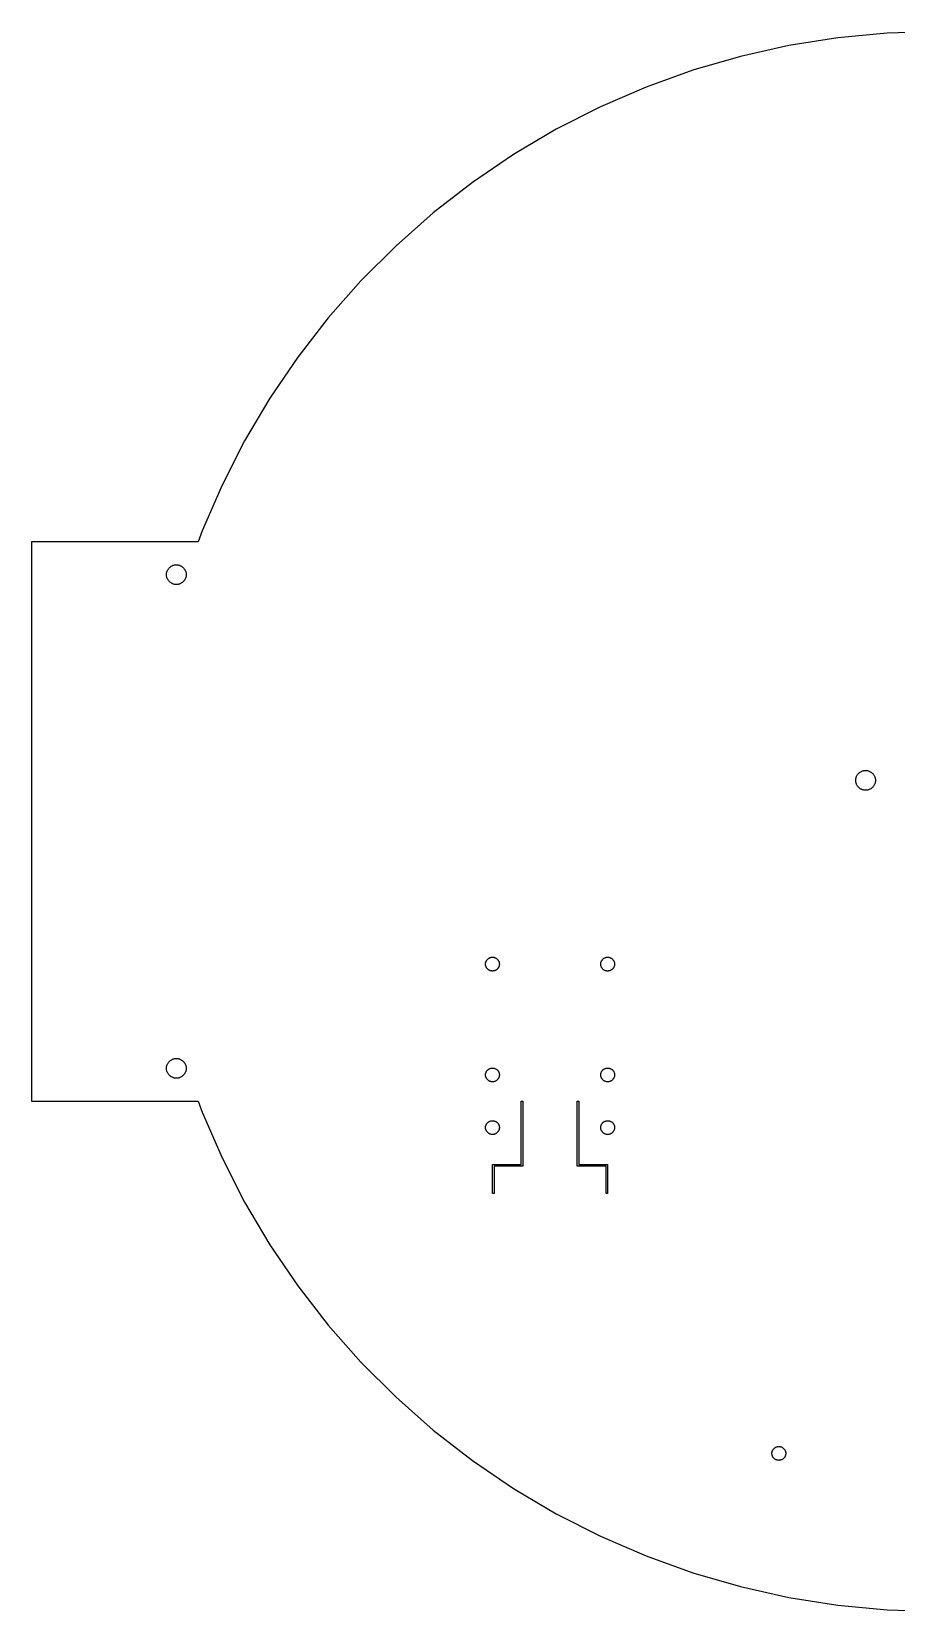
# Model space of a CAD drawing. Header units: metres. Extents: x -275 to 275, y -240 to 240.
# Drawn here: x -275 to -12.3, y -240 to 240 of the extents above; entities that cross this region are included whole.
import ezdxf

# ---------------------------------------------------------------- set-up
doc = ezdxf.new("R2010")
doc.units = ezdxf.units.M

msp = doc.modelspace()

# ---------------------------------------------------------------- linework, layer by layer
for p, q in [((0, 240), (-15.0697, 239.526)), ((-44.9715, 235.749), (-59.6856, 232.46)), ((-30.08, 238.108), (-44.9715, 235.749)), ((-15.0697, 239.526), (-30.08, 238.108)), ((-59.6856, 232.46), (-74.1641, 228.254)), ((-74.1641, 228.254), (-88.3499, 223.146)), ((-88.3499, 223.146), (-102.187, 217.158)), ((-102.187, 217.158), (-115.621, 210.314)), ((-115.621, 210.314), (-128.598, 202.639)), ((-128.598, 202.639), (-141.068, 194.164)), ((-141.068, 194.164), (-152.982, 184.923)), ((-152.982, 184.923), (-164.291, 174.952)), ((-164.291, 174.952), (-174.952, 164.291)), ((-174.952, 164.291), (-184.923, 152.982)), ((-184.923, 152.982), (-194.164, 141.068)), ((-194.164, 141.068), (-202.639, 128.598)), ((-202.639, 128.598), (-210.314, 115.621)), ((-210.314, 115.621), (-217.158, 102.187)), ((-217.158, 102.187), (-223.146, 88.3499)), ((-223.146, 88.3499), (-224.352, 85)), ((-224.352, 85), (-275, 85)), ((-275, 85), (-275, -85)), ((-233.457, 76.7634), (-233.342, 76.9123)), ((-233.342, 76.9123), (-233.217, 77.0536)), ((-233.217, 77.0536), (-233.084, 77.1869)), ((-233.084, 77.1869), (-232.943, 77.3115)), ((-232.943, 77.3115), (-232.794, 77.427)), ((-232.794, 77.427), (-232.638, 77.533)), ((-232.638, 77.533), (-232.476, 77.6289)), ((-232.476, 77.6289), (-232.308, 77.7145)), ((-232.308, 77.7145), (-232.135, 77.7893)), ((-232.135, 77.7893), (-231.957, 77.8532)), ((-231.957, 77.8532), (-231.776, 77.9057)), ((-231.776, 77.9057), (-231.592, 77.9469)), ((-231.592, 77.9469), (-231.406, 77.9763)), ((-231.406, 77.9763), (-231.219, 77.9941)), ((-231.219, 77.9941), (-231.03, 78)), ((-231.03, 78), (-230.842, 77.9941)), ((-230.842, 77.9941), (-230.654, 77.9763)), ((-230.654, 77.9763), (-230.468, 77.9469)), ((-230.468, 77.9469), (-230.284, 77.9057)), ((-230.284, 77.9057), (-230.103, 77.8532)), ((-230.103, 77.8532), (-229.926, 77.7893)), ((-229.926, 77.7893), (-229.753, 77.7145)), ((-229.753, 77.7145), (-229.585, 77.6289)), ((-229.585, 77.6289), (-229.423, 77.533)), ((-229.423, 77.533), (-229.267, 77.427)), ((-229.267, 77.427), (-229.118, 77.3115)), ((-229.118, 77.3115), (-228.977, 77.1869)), ((-228.977, 77.1869), (-228.843, 77.0536)), ((-228.843, 77.0536), (-228.719, 76.9123)), ((-228.719, 76.9123), (-228.603, 76.7634)), ((-234.03, 75), (-234.024, 75.1884)), ((-234.024, 74.8116), (-234.03, 75)), ((-234.024, 75.1884), (-234.007, 75.376)), ((-234.007, 74.624), (-234.024, 74.8116)), ((-234.007, 75.376), (-233.977, 75.5621)), ((-233.977, 74.4379), (-234.007, 74.624)), ((-233.977, 75.5621), (-233.936, 75.7461)), ((-233.936, 74.2539), (-233.977, 74.4379)), ((-233.936, 75.7461), (-233.883, 75.927)), ((-233.883, 74.073), (-233.936, 74.2539)), ((-233.883, 75.927), (-233.82, 76.1044)), ((-233.82, 73.8956), (-233.883, 74.073)), ((-233.82, 76.1044), (-233.745, 76.2773)), ((-233.745, 73.7227), (-233.82, 73.8956)), ((-233.745, 76.2773), (-233.659, 76.4453)), ((-233.659, 73.5547), (-233.745, 73.7227)), ((-233.659, 76.4453), (-233.563, 76.6075)), ((-233.563, 73.3925), (-233.659, 73.5547)), ((-233.563, 76.6075), (-233.457, 76.7634)), ((-233.457, 73.2366), (-233.563, 73.3925)), ((-233.342, 73.0877), (-233.457, 73.2366)), ((-233.217, 72.9464), (-233.342, 73.0877)), ((-233.084, 72.8131), (-233.217, 72.9464)), ((-232.943, 72.6885), (-233.084, 72.8131)), ((-232.794, 72.573), (-232.943, 72.6885)), ((-232.638, 72.467), (-232.794, 72.573)), ((-232.476, 72.3711), (-232.638, 72.467)), ((-232.308, 72.2855), (-232.476, 72.3711)), ((-232.135, 72.2107), (-232.308, 72.2855)), ((-231.957, 72.1468), (-232.135, 72.2107)), ((-231.776, 72.0943), (-231.957, 72.1468)), ((-231.592, 72.0531), (-231.776, 72.0943)), ((-231.406, 72.0237), (-231.592, 72.0531)), ((-231.219, 72.0059), (-231.406, 72.0237)), ((-231.03, 72), (-231.219, 72.0059)), ((-230.842, 72.0059), (-231.03, 72)), ((-230.654, 72.0237), (-230.842, 72.0059)), ((-230.468, 72.0531), (-230.654, 72.0237)), ((-230.284, 72.0943), (-230.468, 72.0531)), ((-230.103, 72.1468), (-230.284, 72.0943)), ((-229.926, 72.2107), (-230.103, 72.1468)), ((-229.753, 72.2855), (-229.926, 72.2107)), ((-229.585, 72.3711), (-229.753, 72.2855)), ((-229.423, 72.467), (-229.585, 72.3711)), ((-229.267, 72.573), (-229.423, 72.467)), ((-229.118, 72.6885), (-229.267, 72.573)), ((-228.977, 72.8131), (-229.118, 72.6885)), ((-228.843, 72.9464), (-228.977, 72.8131)), ((-228.719, 73.0877), (-228.843, 72.9464)), ((-228.603, 73.2366), (-228.719, 73.0877)), ((-228.603, 76.7634), (-228.497, 76.6075)), ((-228.497, 73.3925), (-228.603, 73.2366)), ((-228.497, 76.6075), (-228.401, 76.4453)), ((-228.401, 73.5547), (-228.497, 73.3925)), ((-228.401, 76.4453), (-228.316, 76.2773)), ((-228.316, 73.7227), (-228.401, 73.5547)), ((-228.316, 76.2773), (-228.241, 76.1044)), ((-228.241, 73.8956), (-228.316, 73.7227)), ((-228.241, 76.1044), (-228.177, 75.927)), ((-228.177, 74.073), (-228.241, 73.8956)), ((-228.177, 75.927), (-228.125, 75.7461)), ((-228.125, 74.2539), (-228.177, 74.073)), ((-228.125, 75.7461), (-228.083, 75.5621)), ((-228.083, 74.4379), (-228.125, 74.2539)), ((-228.083, 75.5621), (-228.054, 75.376)), ((-228.054, 74.624), (-228.083, 74.4379)), ((-228.054, 75.376), (-228.036, 75.1884)), ((-228.036, 74.8116), (-228.054, 74.624)), ((-228.036, 75.1884), (-228.03, 75)), ((-228.03, 75), (-228.036, 74.8116)), ((-24.0777, 14.2634), (-23.9622, 14.4123)), ((-23.9622, 14.4123), (-23.8375, 14.5536)), ((-23.8375, 14.5536), (-23.7043, 14.6869)), ((-23.7043, 14.6869), (-23.5629, 14.8115)), ((-23.5629, 14.8115), (-23.414, 14.927)), ((-23.414, 14.927), (-23.2581, 15.033)), ((-23.2581, 15.033), (-23.0959, 15.1289)), ((-23.0959, 15.1289), (-22.928, 15.2145)), ((-22.928, 15.2145), (-22.755, 15.2893)), ((-22.755, 15.2893), (-22.5777, 15.3532)), ((-22.5777, 15.3532), (-22.3967, 15.4057)), ((-22.3967, 15.4057), (-22.2128, 15.4469)), ((-22.2128, 15.4469), (-22.0266, 15.4763)), ((-22.0266, 15.4763), (-21.839, 15.4941)), ((-21.839, 15.4941), (-21.6506, 15.5)), ((-21.6506, 15.5), (-21.4622, 15.4941)), ((-21.4622, 15.4941), (-21.2746, 15.4763)), ((-21.2746, 15.4763), (-21.0885, 15.4469)), ((-21.0885, 15.4469), (-20.9046, 15.4057)), ((-20.9046, 15.4057), (-20.7236, 15.3532)), ((-20.7236, 15.3532), (-20.5462, 15.2893)), ((-20.5462, 15.2893), (-20.3733, 15.2145)), ((-20.3733, 15.2145), (-20.2054, 15.1289)), ((-20.2054, 15.1289), (-20.0432, 15.033)), ((-20.0432, 15.033), (-19.8873, 14.927)), ((-19.8873, 14.927), (-19.7384, 14.8115)), ((-19.7384, 14.8115), (-19.597, 14.6869)), ((-19.597, 14.6869), (-19.4637, 14.5536)), ((-19.4637, 14.5536), (-19.3391, 14.4123)), ((-19.3391, 14.4123), (-19.2236, 14.2634)), ((-24.6506, 12.5), (-24.6447, 12.6884)), ((-24.6447, 12.3116), (-24.6506, 12.5)), ((-24.6447, 12.6884), (-24.627, 12.876)), ((-24.627, 12.124), (-24.6447, 12.3116)), ((-24.627, 12.876), (-24.5975, 13.0621)), ((-24.5975, 11.9379), (-24.627, 12.124)), ((-24.5975, 13.0621), (-24.5564, 13.2461)), ((-24.5564, 11.7539), (-24.5975, 11.9379)), ((-24.5564, 13.2461), (-24.5038, 13.427)), ((-24.5038, 11.5729), (-24.5564, 11.7539)), ((-24.5038, 13.427), (-24.44, 13.6044)), ((-24.44, 11.3956), (-24.5038, 11.5729)), ((-24.44, 13.6044), (-24.3651, 13.7773)), ((-24.3651, 11.2227), (-24.44, 11.3956)), ((-24.3651, 13.7773), (-24.2795, 13.9453)), ((-24.2795, 11.0547), (-24.3651, 11.2227)), ((-24.2795, 13.9453), (-24.1836, 14.1075)), ((-24.1836, 10.8925), (-24.2795, 11.0547)), ((-24.1836, 14.1075), (-24.0777, 14.2634)), ((-24.0777, 10.7366), (-24.1836, 10.8925)), ((-23.9622, 10.5877), (-24.0777, 10.7366)), ((-23.8375, 10.4464), (-23.9622, 10.5877)), ((-23.7043, 10.3131), (-23.8375, 10.4464)), ((-23.5629, 10.1884), (-23.7043, 10.3131)), ((-23.414, 10.0729), (-23.5629, 10.1884)), ((-23.2581, 9.96701), (-23.414, 10.0729)), ((-23.0959, 9.87108), (-23.2581, 9.96701)), ((-22.928, 9.78551), (-23.0959, 9.87108)), ((-22.755, 9.71066), (-22.928, 9.78551)), ((-22.5777, 9.64682), (-22.755, 9.71066)), ((-22.3967, 9.59424), (-22.5777, 9.64682)), ((-20.7236, 9.64682), (-20.9046, 9.59424)), ((-20.5462, 9.71066), (-20.7236, 9.64682)), ((-20.3733, 9.78551), (-20.5462, 9.71066)), ((-20.2054, 9.87108), (-20.3733, 9.78551)), ((-20.0432, 9.96701), (-20.2054, 9.87108)), ((-19.8873, 10.0729), (-20.0432, 9.96701)), ((-19.7384, 10.1884), (-19.8873, 10.0729)), ((-19.597, 10.3131), (-19.7384, 10.1884)), ((-19.4637, 10.4464), (-19.597, 10.3131)), ((-19.3391, 10.5877), (-19.4637, 10.4464)), ((-19.2236, 10.7366), (-19.3391, 10.5877)), ((-19.2236, 14.2634), (-19.1176, 14.1075)), ((-19.1176, 10.8925), (-19.2236, 10.7366)), ((-19.1176, 14.1075), (-19.0217, 13.9453)), ((-19.0217, 11.0547), (-19.1176, 10.8925)), ((-19.0217, 13.9453), (-18.9361, 13.7773)), ((-18.9361, 11.2227), (-19.0217, 11.0547)), ((-18.9361, 13.7773), (-18.8613, 13.6044)), ((-18.8613, 11.3956), (-18.9361, 11.2227)), ((-18.8613, 13.6044), (-18.7975, 13.427)), ((-18.7975, 11.5729), (-18.8613, 11.3956)), ((-18.7975, 13.427), (-18.7449, 13.2461)), ((-18.7449, 11.7539), (-18.7975, 11.5729)), ((-18.7449, 13.2461), (-18.7038, 13.0621)), ((-18.7038, 11.9379), (-18.7449, 11.7539)), ((-18.7038, 13.0621), (-18.6743, 12.876)), ((-18.6743, 12.124), (-18.7038, 11.9379)), ((-18.6743, 12.876), (-18.6566, 12.6884)), ((-18.6566, 12.3116), (-18.6743, 12.124)), ((-18.6566, 12.6884), (-18.6506, 12.5)), ((-18.6506, 12.5), (-18.6566, 12.3116)), ((-22.2128, 9.55313), (-22.3967, 9.59424)), ((-22.0266, 9.52365), (-22.2128, 9.55313)), ((-21.839, 9.50591), (-22.0266, 9.52365)), ((-21.6506, 9.5), (-21.839, 9.50591)), ((-21.4622, 9.50591), (-21.6506, 9.5)), ((-21.2746, 9.52365), (-21.4622, 9.50591)), ((-21.0885, 9.55313), (-21.2746, 9.52365)), ((-20.9046, 9.59424), (-21.0885, 9.55313)), ((-137.096, -43.2015), (-137.083, -43.0701)), ((-137.083, -43.0701), (-137.063, -42.9398)), ((-137.063, -42.9398), (-137.034, -42.8111)), ((-137.034, -42.8111), (-136.997, -42.6844)), ((-136.997, -42.6844), (-136.953, -42.5603)), ((-136.953, -42.5603), (-136.9, -42.4392)), ((-136.9, -42.4392), (-136.84, -42.3216)), ((-136.84, -42.3216), (-136.773, -42.2081)), ((-136.773, -42.2081), (-136.699, -42.099)), ((-136.699, -42.099), (-136.618, -41.9947)), ((-136.618, -41.9947), (-136.531, -41.8958)), ((-136.531, -41.8958), (-136.438, -41.8025)), ((-136.438, -41.8025), (-136.339, -41.7153)), ((-136.339, -41.7153), (-136.234, -41.6344)), ((-136.234, -41.6344), (-136.125, -41.5602)), ((-136.125, -41.5602), (-136.012, -41.4931)), ((-136.012, -41.4931), (-135.894, -41.4332)), ((-135.894, -41.4332), (-135.773, -41.3808)), ((-135.773, -41.3808), (-135.649, -41.3361)), ((-135.649, -41.3361), (-135.522, -41.2993)), ((-135.522, -41.2993), (-135.393, -41.2705)), ((-135.393, -41.2705), (-135.263, -41.2499)), ((-135.263, -41.2499), (-135.132, -41.2375)), ((-135.132, -41.2375), (-135, -41.2333)), ((-135, -41.2333), (-134.868, -41.2375)), ((-134.868, -41.2375), (-134.737, -41.2499)), ((-134.737, -41.2499), (-134.607, -41.2705)), ((-134.607, -41.2705), (-134.478, -41.2993)), ((-134.478, -41.2993), (-134.351, -41.3361)), ((-134.351, -41.3361), (-134.227, -41.3808)), ((-134.227, -41.3808), (-134.106, -41.4332)), ((-134.106, -41.4332), (-133.988, -41.4931)), ((-133.988, -41.4931), (-133.875, -41.5602)), ((-133.875, -41.5602), (-133.766, -41.6344)), ((-133.766, -41.6344), (-133.661, -41.7153)), ((-133.661, -41.7153), (-133.562, -41.8025)), ((-133.562, -41.8025), (-133.469, -41.8958)), ((-133.469, -41.8958), (-133.382, -41.9947)), ((-133.382, -41.9947), (-133.301, -42.099)), ((-133.301, -42.099), (-133.227, -42.2081)), ((-133.227, -42.2081), (-133.16, -42.3216)), ((-133.16, -42.3216), (-133.1, -42.4392)), ((-133.1, -42.4392), (-133.047, -42.5603)), ((-133.047, -42.5603), (-133.003, -42.6844)), ((-133.003, -42.6844), (-132.966, -42.8111)), ((-132.966, -42.8111), (-132.937, -42.9398)), ((-132.937, -42.9398), (-132.917, -43.0701)), ((-132.917, -43.0701), (-132.904, -43.2015)), ((-102.096, -43.2015), (-102.083, -43.0701)), ((-102.083, -43.0701), (-102.063, -42.9398)), ((-102.063, -42.9398), (-102.034, -42.8111)), ((-102.034, -42.8111), (-101.997, -42.6844)), ((-101.997, -42.6844), (-101.953, -42.5603)), ((-101.953, -42.5603), (-101.9, -42.4392)), ((-101.9, -42.4392), (-101.84, -42.3216)), ((-101.84, -42.3216), (-101.773, -42.2081)), ((-101.773, -42.2081), (-101.699, -42.099)), ((-101.699, -42.099), (-101.618, -41.9947)), ((-101.618, -41.9947), (-101.531, -41.8958)), ((-101.531, -41.8958), (-101.438, -41.8025)), ((-101.438, -41.8025), (-101.339, -41.7153)), ((-101.339, -41.7153), (-101.234, -41.6344)), ((-101.234, -41.6344), (-101.125, -41.5602)), ((-101.125, -41.5602), (-101.012, -41.4931)), ((-101.012, -41.4931), (-100.894, -41.4332)), ((-100.894, -41.4332), (-100.773, -41.3808)), ((-100.773, -41.3808), (-100.649, -41.3361)), ((-100.649, -41.3361), (-100.522, -41.2993)), ((-100.522, -41.2993), (-100.393, -41.2705)), ((-100.393, -41.2705), (-100.263, -41.2499)), ((-100.263, -41.2499), (-100.132, -41.2375)), ((-100.132, -41.2375), (-100, -41.2333)), ((-100, -41.2333), (-99.8681, -41.2375)), ((-99.8681, -41.2375), (-99.7368, -41.2499)), ((-99.7368, -41.2499), (-99.6065, -41.2705)), ((-99.6065, -41.2705), (-99.4778, -41.2993)), ((-99.4778, -41.2993), (-99.3511, -41.3361)), ((-99.3511, -41.3361), (-99.2269, -41.3808)), ((-99.2269, -41.3808), (-99.1059, -41.4332)), ((-99.1059, -41.4332), (-98.9883, -41.4931)), ((-98.9883, -41.4931), (-98.8748, -41.5602)), ((-98.8748, -41.5602), (-98.7656, -41.6344)), ((-98.7656, -41.6344), (-98.6614, -41.7153)), ((-98.6614, -41.7153), (-98.5625, -41.8025)), ((-98.5625, -41.8025), (-98.4692, -41.8958)), ((-98.4692, -41.8958), (-98.3819, -41.9947)), ((-98.3819, -41.9947), (-98.3011, -42.099)), ((-98.3011, -42.099), (-98.2269, -42.2081)), ((-98.2269, -42.2081), (-98.1598, -42.3216)), ((-98.1598, -42.3216), (-98.0999, -42.4392)), ((-98.0999, -42.4392), (-98.0475, -42.5603)), ((-98.0475, -42.5603), (-98.0028, -42.6844)), ((-98.0028, -42.6844), (-97.966, -42.8111)), ((-97.966, -42.8111), (-97.9372, -42.9398)), ((-97.9372, -42.9398), (-97.9165, -43.0701)), ((-97.9165, -43.0701), (-97.9041, -43.2015)), ((-137.1, -43.3333), (-137.096, -43.2015)), ((-137.096, -43.4652), (-137.1, -43.3333)), ((-137.083, -43.5965), (-137.096, -43.4652)), ((-137.063, -43.7268), (-137.083, -43.5965)), ((-137.034, -43.8556), (-137.063, -43.7268)), ((-136.997, -43.9823), (-137.034, -43.8556)), ((-136.953, -44.1064), (-136.997, -43.9823)), ((-136.9, -44.2275), (-136.953, -44.1064)), ((-136.84, -44.345), (-136.9, -44.2275)), ((-136.773, -44.4586), (-136.84, -44.345)), ((-136.699, -44.5677), (-136.773, -44.4586)), ((-136.618, -44.6719), (-136.699, -44.5677)), ((-136.531, -44.7709), (-136.618, -44.6719)), ((-136.438, -44.8642), (-136.531, -44.7709)), ((-136.339, -44.9514), (-136.438, -44.8642)), ((-136.234, -45.0323), (-136.339, -44.9514)), ((-136.125, -45.1064), (-136.234, -45.0323)), ((-136.012, -45.1736), (-136.125, -45.1064)), ((-135.894, -45.2335), (-136.012, -45.1736)), ((-135.773, -45.2859), (-135.894, -45.2335)), ((-135.649, -45.3306), (-135.773, -45.2859)), ((-135.522, -45.3674), (-135.649, -45.3306)), ((-135.393, -45.3961), (-135.522, -45.3674)), ((-135.263, -45.4168), (-135.393, -45.3961)), ((-135.132, -45.4292), (-135.263, -45.4168)), ((-135, -45.4333), (-135.132, -45.4292)), ((-134.868, -45.4292), (-135, -45.4333)), ((-134.737, -45.4168), (-134.868, -45.4292)), ((-134.607, -45.3961), (-134.737, -45.4168)), ((-134.478, -45.3674), (-134.607, -45.3961)), ((-134.351, -45.3306), (-134.478, -45.3674)), ((-134.227, -45.2859), (-134.351, -45.3306)), ((-134.106, -45.2335), (-134.227, -45.2859)), ((-133.988, -45.1736), (-134.106, -45.2335)), ((-133.875, -45.1064), (-133.988, -45.1736)), ((-133.766, -45.0323), (-133.875, -45.1064)), ((-133.661, -44.9514), (-133.766, -45.0323)), ((-133.562, -44.8642), (-133.661, -44.9514)), ((-133.469, -44.7709), (-133.562, -44.8642)), ((-133.382, -44.6719), (-133.469, -44.7709)), ((-133.301, -44.5677), (-133.382, -44.6719)), ((-133.227, -44.4586), (-133.301, -44.5677)), ((-133.16, -44.345), (-133.227, -44.4586)), ((-133.1, -44.2275), (-133.16, -44.345)), ((-133.047, -44.1064), (-133.1, -44.2275)), ((-133.003, -43.9823), (-133.047, -44.1064)), ((-132.966, -43.8556), (-133.003, -43.9823)), ((-132.937, -43.7268), (-132.966, -43.8556)), ((-132.917, -43.5965), (-132.937, -43.7268)), ((-132.904, -43.4652), (-132.917, -43.5965)), ((-132.904, -43.2015), (-132.9, -43.3333)), ((-132.9, -43.3333), (-132.904, -43.4652)), ((-102.1, -43.3333), (-102.096, -43.2015)), ((-102.096, -43.4652), (-102.1, -43.3333)), ((-102.083, -43.5965), (-102.096, -43.4652)), ((-102.063, -43.7268), (-102.083, -43.5965)), ((-102.034, -43.8556), (-102.063, -43.7268)), ((-101.997, -43.9823), (-102.034, -43.8556)), ((-101.953, -44.1064), (-101.997, -43.9823)), ((-101.9, -44.2275), (-101.953, -44.1064)), ((-101.84, -44.345), (-101.9, -44.2275)), ((-101.773, -44.4586), (-101.84, -44.345)), ((-101.699, -44.5677), (-101.773, -44.4586)), ((-101.618, -44.6719), (-101.699, -44.5677)), ((-101.531, -44.7709), (-101.618, -44.6719)), ((-101.438, -44.8642), (-101.531, -44.7709)), ((-101.339, -44.9514), (-101.438, -44.8642)), ((-101.234, -45.0323), (-101.339, -44.9514)), ((-101.125, -45.1064), (-101.234, -45.0323)), ((-101.012, -45.1736), (-101.125, -45.1064)), ((-100.894, -45.2335), (-101.012, -45.1736)), ((-100.773, -45.2859), (-100.894, -45.2335)), ((-100.649, -45.3306), (-100.773, -45.2859)), ((-100.522, -45.3674), (-100.649, -45.3306)), ((-100.393, -45.3961), (-100.522, -45.3674)), ((-100.263, -45.4168), (-100.393, -45.3961)), ((-100.132, -45.4292), (-100.263, -45.4168)), ((-100, -45.4333), (-100.132, -45.4292)), ((-99.8681, -45.4292), (-100, -45.4333)), ((-99.7368, -45.4168), (-99.8681, -45.4292)), ((-99.6065, -45.3961), (-99.7368, -45.4168)), ((-99.4778, -45.3674), (-99.6065, -45.3961)), ((-99.3511, -45.3306), (-99.4778, -45.3674)), ((-99.2269, -45.2859), (-99.3511, -45.3306)), ((-99.1059, -45.2335), (-99.2269, -45.2859)), ((-98.9883, -45.1736), (-99.1059, -45.2335)), ((-98.8748, -45.1064), (-98.9883, -45.1736)), ((-98.7656, -45.0323), (-98.8748, -45.1064)), ((-98.6614, -44.9514), (-98.7656, -45.0323)), ((-98.5625, -44.8642), (-98.6614, -44.9514)), ((-98.4692, -44.7709), (-98.5625, -44.8642)), ((-98.3819, -44.6719), (-98.4692, -44.7709)), ((-98.3011, -44.5677), (-98.3819, -44.6719)), ((-98.2269, -44.4586), (-98.3011, -44.5677)), ((-98.1598, -44.345), (-98.2269, -44.4586)), ((-98.0999, -44.2275), (-98.1598, -44.345)), ((-98.0475, -44.1064), (-98.0999, -44.2275)), ((-98.0028, -43.9823), (-98.0475, -44.1064)), ((-97.966, -43.8556), (-98.0028, -43.9823)), ((-97.9372, -43.7268), (-97.966, -43.8556)), ((-97.9165, -43.5965), (-97.9372, -43.7268)), ((-97.9041, -43.4652), (-97.9165, -43.5965)), ((-97.9041, -43.2015), (-97.9, -43.3333)), ((-97.9, -43.3333), (-97.9041, -43.4652)), ((-231.219, -72.0059), (-231.03, -72)), ((-231.03, -72), (-230.842, -72.0059)), ((-234.03, -75), (-234.024, -74.8116)), ((-234.024, -75.1884), (-234.03, -75)), ((-234.024, -74.8116), (-234.007, -74.624)), ((-234.007, -75.376), (-234.024, -75.1884)), ((-234.007, -74.624), (-233.977, -74.4379)), ((-233.977, -75.5621), (-234.007, -75.376)), ((-233.977, -74.4379), (-233.936, -74.2539)), ((-233.936, -75.7461), (-233.977, -75.5621)), ((-233.936, -74.2539), (-233.883, -74.073)), ((-233.883, -75.927), (-233.936, -75.7461)), ((-233.883, -74.073), (-233.82, -73.8956)), ((-233.82, -76.1044), (-233.883, -75.927)), ((-233.82, -73.8956), (-233.745, -73.7227)), ((-233.745, -76.2773), (-233.82, -76.1044)), ((-233.745, -73.7227), (-233.659, -73.5547)), ((-233.659, -76.4453), (-233.745, -76.2773)), ((-233.659, -73.5547), (-233.563, -73.3925)), ((-233.563, -76.6075), (-233.659, -76.4453)), ((-233.563, -73.3925), (-233.457, -73.2366)), ((-233.457, -76.7634), (-233.563, -76.6075)), ((-233.457, -73.2366), (-233.342, -73.0877)), ((-233.342, -76.9123), (-233.457, -76.7634)), ((-233.342, -73.0877), (-233.217, -72.9464)), ((-233.217, -72.9464), (-233.084, -72.8131)), ((-233.084, -72.8131), (-232.943, -72.6885)), ((-232.943, -72.6885), (-232.794, -72.573)), ((-232.794, -72.573), (-232.638, -72.467)), ((-232.638, -72.467), (-232.476, -72.3711)), ((-232.476, -72.3711), (-232.308, -72.2855)), ((-232.308, -72.2855), (-232.135, -72.2107)), ((-232.135, -72.2107), (-231.957, -72.1468)), ((-231.957, -72.1468), (-231.776, -72.0943)), ((-231.776, -72.0943), (-231.592, -72.0531)), ((-231.592, -72.0531), (-231.406, -72.0237)), ((-231.406, -72.0237), (-231.219, -72.0059)), ((-230.842, -72.0059), (-230.654, -72.0237)), ((-230.654, -72.0237), (-230.468, -72.0531)), ((-230.468, -72.0531), (-230.284, -72.0943)), ((-230.284, -72.0943), (-230.103, -72.1468)), ((-230.103, -72.1468), (-229.926, -72.2107)), ((-229.926, -72.2107), (-229.753, -72.2855)), ((-229.753, -72.2855), (-229.585, -72.3711)), ((-229.585, -72.3711), (-229.423, -72.467)), ((-229.423, -72.467), (-229.267, -72.573)), ((-229.267, -72.573), (-229.118, -72.6885)), ((-229.118, -72.6885), (-228.977, -72.8131)), ((-228.977, -72.8131), (-228.843, -72.9464)), ((-228.843, -72.9464), (-228.719, -73.0877)), ((-228.719, -73.0877), (-228.603, -73.2366)), ((-228.603, -76.7634), (-228.719, -76.9123)), ((-228.603, -73.2366), (-228.497, -73.3925)), ((-228.497, -76.6075), (-228.603, -76.7634)), ((-228.497, -73.3925), (-228.401, -73.5547)), ((-228.401, -76.4453), (-228.497, -76.6075)), ((-228.401, -73.5547), (-228.316, -73.7227)), ((-228.316, -76.2773), (-228.401, -76.4453)), ((-228.316, -73.7227), (-228.241, -73.8956)), ((-228.241, -76.1044), (-228.316, -76.2773)), ((-228.241, -73.8956), (-228.177, -74.073)), ((-228.177, -75.927), (-228.241, -76.1044)), ((-228.177, -74.073), (-228.125, -74.2539)), ((-228.125, -75.7461), (-228.177, -75.927)), ((-228.125, -74.2539), (-228.083, -74.4379)), ((-228.083, -75.5621), (-228.125, -75.7461)), ((-228.083, -74.4379), (-228.054, -74.624)), ((-228.054, -75.376), (-228.083, -75.5621)), ((-228.054, -74.624), (-228.036, -74.8116)), ((-228.036, -75.1884), (-228.054, -75.376)), ((-228.036, -74.8116), (-228.03, -75)), ((-228.03, -75), (-228.036, -75.1884)), ((-137.096, -76.8681), (-137.083, -76.7368)), ((-137.083, -76.7368), (-137.063, -76.6065)), ((-137.063, -76.6065), (-137.034, -76.4778)), ((-137.034, -76.4778), (-136.997, -76.3511)), ((-136.997, -76.3511), (-136.953, -76.2269)), ((-136.953, -76.2269), (-136.9, -76.1059)), ((-136.9, -76.1059), (-136.84, -75.9883)), ((-136.84, -75.9883), (-136.773, -75.8748)), ((-136.773, -75.8748), (-136.699, -75.7656)), ((-136.699, -75.7656), (-136.618, -75.6614)), ((-136.618, -75.6614), (-136.531, -75.5625)), ((-136.531, -75.5625), (-136.438, -75.4692)), ((-136.438, -75.4692), (-136.339, -75.3819)), ((-136.339, -75.3819), (-136.234, -75.3011)), ((-136.234, -75.3011), (-136.125, -75.2269)), ((-136.125, -75.2269), (-136.012, -75.1598)), ((-136.012, -75.1598), (-135.894, -75.0999)), ((-135.894, -75.0999), (-135.773, -75.0475)), ((-135.773, -75.0475), (-135.649, -75.0028)), ((-135.649, -75.0028), (-135.522, -74.966)), ((-135.522, -74.966), (-135.393, -74.9372)), ((-135.393, -74.9372), (-135.263, -74.9165)), ((-135.263, -74.9165), (-135.132, -74.9041)), ((-135.132, -74.9041), (-135, -74.9)), ((-135, -74.9), (-134.868, -74.9041)), ((-134.868, -74.9041), (-134.737, -74.9165)), ((-134.737, -74.9165), (-134.607, -74.9372)), ((-134.607, -74.9372), (-134.478, -74.966)), ((-134.478, -74.966), (-134.351, -75.0028)), ((-134.351, -75.0028), (-134.227, -75.0475)), ((-134.227, -75.0475), (-134.106, -75.0999)), ((-134.106, -75.0999), (-133.988, -75.1598)), ((-133.988, -75.1598), (-133.875, -75.2269)), ((-133.875, -75.2269), (-133.766, -75.3011)), ((-133.766, -75.3011), (-133.661, -75.3819)), ((-133.661, -75.3819), (-133.562, -75.4692)), ((-133.562, -75.4692), (-133.469, -75.5625)), ((-133.469, -75.5625), (-133.382, -75.6614)), ((-133.382, -75.6614), (-133.301, -75.7656)), ((-133.301, -75.7656), (-133.227, -75.8748)), ((-133.227, -75.8748), (-133.16, -75.9883)), ((-133.16, -75.9883), (-133.1, -76.1059)), ((-133.1, -76.1059), (-133.047, -76.2269)), ((-133.047, -76.2269), (-133.003, -76.3511)), ((-133.003, -76.3511), (-132.966, -76.4778)), ((-132.966, -76.4778), (-132.937, -76.6065)), ((-132.937, -76.6065), (-132.917, -76.7368)), ((-132.917, -76.7368), (-132.904, -76.8681)), ((-102.096, -76.8681), (-102.083, -76.7368)), ((-102.083, -76.7368), (-102.063, -76.6065)), ((-102.063, -76.6065), (-102.034, -76.4778)), ((-102.034, -76.4778), (-101.997, -76.3511)), ((-101.997, -76.3511), (-101.953, -76.2269)), ((-101.953, -76.2269), (-101.9, -76.1059)), ((-101.9, -76.1059), (-101.84, -75.9883)), ((-101.84, -75.9883), (-101.773, -75.8748)), ((-101.773, -75.8748), (-101.699, -75.7656)), ((-101.699, -75.7656), (-101.618, -75.6614)), ((-101.618, -75.6614), (-101.531, -75.5625)), ((-101.531, -75.5625), (-101.438, -75.4692)), ((-101.438, -75.4692), (-101.339, -75.3819)), ((-101.339, -75.3819), (-101.234, -75.3011)), ((-101.234, -75.3011), (-101.125, -75.2269)), ((-101.125, -75.2269), (-101.012, -75.1598)), ((-101.012, -75.1598), (-100.894, -75.0999)), ((-100.894, -75.0999), (-100.773, -75.0475)), ((-100.773, -75.0475), (-100.649, -75.0028)), ((-100.649, -75.0028), (-100.522, -74.966)), ((-100.522, -74.966), (-100.393, -74.9372)), ((-100.393, -74.9372), (-100.263, -74.9165)), ((-100.263, -74.9165), (-100.132, -74.9041)), ((-100.132, -74.9041), (-100, -74.9)), ((-100, -74.9), (-99.8681, -74.9041)), ((-99.8681, -74.9041), (-99.7368, -74.9165)), ((-99.7368, -74.9165), (-99.6065, -74.9372)), ((-99.6065, -74.9372), (-99.4778, -74.966)), ((-99.4778, -74.966), (-99.3511, -75.0028)), ((-99.3511, -75.0028), (-99.2269, -75.0475)), ((-99.2269, -75.0475), (-99.1059, -75.0999)), ((-99.1059, -75.0999), (-98.9883, -75.1598)), ((-98.9883, -75.1598), (-98.8748, -75.2269)), ((-98.8748, -75.2269), (-98.7656, -75.3011)), ((-98.7656, -75.3011), (-98.6614, -75.3819)), ((-98.6614, -75.3819), (-98.5625, -75.4692)), ((-98.5625, -75.4692), (-98.4692, -75.5625)), ((-98.4692, -75.5625), (-98.3819, -75.6614)), ((-98.3819, -75.6614), (-98.3011, -75.7656)), ((-98.3011, -75.7656), (-98.2269, -75.8748)), ((-98.2269, -75.8748), (-98.1598, -75.9883)), ((-98.1598, -75.9883), (-98.0999, -76.1059)), ((-98.0999, -76.1059), (-98.0475, -76.2269)), ((-98.0475, -76.2269), (-98.0028, -76.3511)), ((-98.0028, -76.3511), (-97.966, -76.4778)), ((-97.966, -76.4778), (-97.9372, -76.6065)), ((-97.9372, -76.6065), (-97.9165, -76.7368)), ((-97.9165, -76.7368), (-97.9041, -76.8681)), ((-233.217, -77.0536), (-233.342, -76.9123)), ((-233.084, -77.1869), (-233.217, -77.0536)), ((-232.943, -77.3115), (-233.084, -77.1869)), ((-232.794, -77.427), (-232.943, -77.3115)), ((-232.638, -77.533), (-232.794, -77.427)), ((-232.476, -77.6289), (-232.638, -77.533)), ((-232.308, -77.7145), (-232.476, -77.6289)), ((-232.135, -77.7893), (-232.308, -77.7145)), ((-231.957, -77.8532), (-232.135, -77.7893)), ((-231.776, -77.9057), (-231.957, -77.8532)), ((-231.592, -77.9469), (-231.776, -77.9057)), ((-231.406, -77.9763), (-231.592, -77.9469)), ((-231.219, -77.9941), (-231.406, -77.9763)), ((-231.03, -78), (-231.219, -77.9941)), ((-230.842, -77.9941), (-231.03, -78)), ((-230.654, -77.9763), (-230.842, -77.9941)), ((-230.468, -77.9469), (-230.654, -77.9763)), ((-230.284, -77.9057), (-230.468, -77.9469)), ((-230.103, -77.8532), (-230.284, -77.9057)), ((-229.926, -77.7893), (-230.103, -77.8532)), ((-229.753, -77.7145), (-229.926, -77.7893)), ((-229.585, -77.6289), (-229.753, -77.7145)), ((-229.423, -77.533), (-229.585, -77.6289)), ((-229.267, -77.427), (-229.423, -77.533)), ((-229.118, -77.3115), (-229.267, -77.427)), ((-228.977, -77.1869), (-229.118, -77.3115)), ((-228.843, -77.0536), (-228.977, -77.1869)), ((-228.719, -76.9123), (-228.843, -77.0536)), ((-137.1, -77), (-137.096, -76.8681)), ((-137.096, -77.1319), (-137.1, -77)), ((-137.083, -77.2632), (-137.096, -77.1319)), ((-137.063, -77.3935), (-137.083, -77.2632)), ((-137.034, -77.5222), (-137.063, -77.3935)), ((-136.997, -77.6489), (-137.034, -77.5222)), ((-136.953, -77.7731), (-136.997, -77.6489)), ((-136.9, -77.8941), (-136.953, -77.7731)), ((-136.84, -78.0117), (-136.9, -77.8941)), ((-136.773, -78.1252), (-136.84, -78.0117)), ((-136.699, -78.2343), (-136.773, -78.1252)), ((-136.618, -78.3386), (-136.699, -78.2343)), ((-136.531, -78.4375), (-136.618, -78.3386)), ((-136.438, -78.5308), (-136.531, -78.4375)), ((-136.339, -78.6181), (-136.438, -78.5308)), ((-136.234, -78.6989), (-136.339, -78.6181)), ((-136.125, -78.7731), (-136.234, -78.6989)), ((-136.012, -78.8402), (-136.125, -78.7731)), ((-135.894, -78.9001), (-136.012, -78.8402)), ((-135.773, -78.9525), (-135.894, -78.9001)), ((-135.649, -78.9972), (-135.773, -78.9525)), ((-135.522, -79.034), (-135.649, -78.9972)), ((-135.393, -79.0628), (-135.522, -79.034)), ((-135.263, -79.0834), (-135.393, -79.0628)), ((-135.132, -79.0959), (-135.263, -79.0834)), ((-135, -79.1), (-135.132, -79.0959)), ((-134.868, -79.0959), (-135, -79.1)), ((-134.737, -79.0834), (-134.868, -79.0959)), ((-134.607, -79.0628), (-134.737, -79.0834)), ((-134.478, -79.034), (-134.607, -79.0628)), ((-134.351, -78.9972), (-134.478, -79.034)), ((-134.227, -78.9525), (-134.351, -78.9972)), ((-134.106, -78.9001), (-134.227, -78.9525)), ((-133.988, -78.8402), (-134.106, -78.9001)), ((-133.875, -78.7731), (-133.988, -78.8402)), ((-133.766, -78.6989), (-133.875, -78.7731)), ((-133.661, -78.6181), (-133.766, -78.6989)), ((-133.562, -78.5308), (-133.661, -78.6181)), ((-133.469, -78.4375), (-133.562, -78.5308)), ((-133.382, -78.3386), (-133.469, -78.4375)), ((-133.301, -78.2343), (-133.382, -78.3386)), ((-133.227, -78.1252), (-133.301, -78.2343)), ((-133.16, -78.0117), (-133.227, -78.1252)), ((-133.1, -77.8941), (-133.16, -78.0117)), ((-133.047, -77.7731), (-133.1, -77.8941)), ((-133.003, -77.6489), (-133.047, -77.7731)), ((-132.966, -77.5222), (-133.003, -77.6489)), ((-132.937, -77.3935), (-132.966, -77.5222)), ((-132.917, -77.2632), (-132.937, -77.3935)), ((-132.904, -77.1319), (-132.917, -77.2632)), ((-132.904, -76.8681), (-132.9, -77)), ((-132.9, -77), (-132.904, -77.1319)), ((-102.1, -77), (-102.096, -76.8681)), ((-102.096, -77.1319), (-102.1, -77)), ((-102.083, -77.2632), (-102.096, -77.1319)), ((-102.063, -77.3935), (-102.083, -77.2632)), ((-102.034, -77.5222), (-102.063, -77.3935)), ((-101.997, -77.6489), (-102.034, -77.5222)), ((-101.953, -77.7731), (-101.997, -77.6489)), ((-101.9, -77.8941), (-101.953, -77.7731)), ((-101.84, -78.0117), (-101.9, -77.8941)), ((-101.773, -78.1252), (-101.84, -78.0117)), ((-101.699, -78.2343), (-101.773, -78.1252)), ((-101.618, -78.3386), (-101.699, -78.2343)), ((-101.531, -78.4375), (-101.618, -78.3386)), ((-101.438, -78.5308), (-101.531, -78.4375)), ((-101.339, -78.6181), (-101.438, -78.5308)), ((-101.234, -78.6989), (-101.339, -78.6181)), ((-101.125, -78.7731), (-101.234, -78.6989)), ((-101.012, -78.8402), (-101.125, -78.7731)), ((-100.894, -78.9001), (-101.012, -78.8402)), ((-100.773, -78.9525), (-100.894, -78.9001)), ((-100.649, -78.9972), (-100.773, -78.9525)), ((-100.522, -79.034), (-100.649, -78.9972)), ((-100.393, -79.0628), (-100.522, -79.034)), ((-100.263, -79.0834), (-100.393, -79.0628)), ((-100.132, -79.0959), (-100.263, -79.0834)), ((-100, -79.1), (-100.132, -79.0959)), ((-99.8681, -79.0959), (-100, -79.1)), ((-99.7368, -79.0834), (-99.8681, -79.0959)), ((-99.6065, -79.0628), (-99.7368, -79.0834)), ((-99.4778, -79.034), (-99.6065, -79.0628)), ((-99.3511, -78.9972), (-99.4778, -79.034)), ((-99.2269, -78.9525), (-99.3511, -78.9972)), ((-99.1059, -78.9001), (-99.2269, -78.9525)), ((-98.9883, -78.8402), (-99.1059, -78.9001)), ((-98.8748, -78.7731), (-98.9883, -78.8402)), ((-98.7656, -78.6989), (-98.8748, -78.7731)), ((-98.6614, -78.6181), (-98.7656, -78.6989)), ((-98.5625, -78.5308), (-98.6614, -78.6181)), ((-98.4692, -78.4375), (-98.5625, -78.5308)), ((-98.3819, -78.3386), (-98.4692, -78.4375)), ((-98.3011, -78.2343), (-98.3819, -78.3386)), ((-98.2269, -78.1252), (-98.3011, -78.2343)), ((-98.1598, -78.0117), (-98.2269, -78.1252)), ((-98.0999, -77.8941), (-98.1598, -78.0117)), ((-98.0475, -77.7731), (-98.0999, -77.8941)), ((-98.0028, -77.6489), (-98.0475, -77.7731)), ((-97.966, -77.5222), (-98.0028, -77.6489)), ((-97.9372, -77.3935), (-97.966, -77.5222)), ((-97.9165, -77.2632), (-97.9372, -77.3935)), ((-97.9041, -77.1319), (-97.9165, -77.2632)), ((-97.9041, -76.8681), (-97.9, -77)), ((-97.9, -77), (-97.9041, -77.1319)), ((-275, -85), (-224.352, -85)), ((-224.352, -85), (-223.146, -88.3499)), ((-126.25, -104.25), (-126.25, -85)), ((-126.25, -85), (-125.75, -85)), ((-125.75, -85), (-125.75, -104.75)), ((-109.25, -104.75), (-109.25, -85)), ((-109.25, -85), (-108.75, -85)), ((-108.75, -85), (-108.75, -104.25)), ((-223.146, -88.3499), (-217.158, -102.187)), ((-136.125, -91.2269), (-136.012, -91.1598)), ((-136.012, -91.1598), (-135.894, -91.0999)), ((-135.894, -91.0999), (-135.773, -91.0475)), ((-135.773, -91.0475), (-135.649, -91.0028)), ((-135.649, -91.0028), (-135.522, -90.966)), ((-135.522, -90.966), (-135.393, -90.9372)), ((-135.393, -90.9372), (-135.263, -90.9165)), ((-135.263, -90.9165), (-135.132, -90.9041)), ((-135.132, -90.9041), (-135, -90.9)), ((-135, -90.9), (-134.868, -90.9041)), ((-134.868, -90.9041), (-134.737, -90.9165)), ((-134.737, -90.9165), (-134.607, -90.9372)), ((-134.607, -90.9372), (-134.478, -90.966)), ((-134.478, -90.966), (-134.351, -91.0028)), ((-134.351, -91.0028), (-134.227, -91.0475)), ((-134.227, -91.0475), (-134.106, -91.0999)), ((-134.106, -91.0999), (-133.988, -91.1598)), ((-133.988, -91.1598), (-133.875, -91.2269)), ((-101.125, -91.2269), (-101.012, -91.1598)), ((-101.012, -91.1598), (-100.894, -91.0999)), ((-100.894, -91.0999), (-100.773, -91.0475)), ((-100.773, -91.0475), (-100.649, -91.0028)), ((-100.649, -91.0028), (-100.522, -90.966)), ((-100.522, -90.966), (-100.393, -90.9372)), ((-100.393, -90.9372), (-100.263, -90.9165)), ((-100.263, -90.9165), (-100.132, -90.9041)), ((-100.132, -90.9041), (-100, -90.9)), ((-100, -90.9), (-99.8681, -90.9041)), ((-99.8681, -90.9041), (-99.7368, -90.9165)), ((-99.7368, -90.9165), (-99.6065, -90.9372)), ((-99.6065, -90.9372), (-99.4778, -90.966)), ((-99.4778, -90.966), (-99.3511, -91.0028)), ((-99.3511, -91.0028), (-99.2269, -91.0475)), ((-99.2269, -91.0475), (-99.1059, -91.0999)), ((-99.1059, -91.0999), (-98.9883, -91.1598)), ((-98.9883, -91.1598), (-98.8748, -91.2269)), ((-137.1, -93), (-137.096, -92.8681)), ((-137.096, -93.1319), (-137.1, -93)), ((-137.096, -92.8681), (-137.083, -92.7368)), ((-137.083, -93.2632), (-137.096, -93.1319)), ((-137.083, -92.7368), (-137.063, -92.6065)), ((-137.063, -93.3935), (-137.083, -93.2632)), ((-137.063, -92.6065), (-137.034, -92.4778)), ((-137.034, -93.5222), (-137.063, -93.3935)), ((-137.034, -92.4778), (-136.997, -92.3511)), ((-136.997, -93.6489), (-137.034, -93.5222)), ((-136.997, -92.3511), (-136.953, -92.2269)), ((-136.953, -93.7731), (-136.997, -93.6489)), ((-136.953, -92.2269), (-136.9, -92.1059)), ((-136.9, -93.8941), (-136.953, -93.7731)), ((-136.9, -92.1059), (-136.84, -91.9883)), ((-136.84, -94.0117), (-136.9, -93.8941)), ((-136.84, -91.9883), (-136.773, -91.8748)), ((-136.773, -94.1252), (-136.84, -94.0117)), ((-136.773, -91.8748), (-136.699, -91.7656)), ((-136.699, -94.2343), (-136.773, -94.1252)), ((-136.699, -91.7656), (-136.618, -91.6614)), ((-136.618, -94.3386), (-136.699, -94.2343)), ((-136.618, -91.6614), (-136.531, -91.5625)), ((-136.531, -94.4375), (-136.618, -94.3386)), ((-136.531, -91.5625), (-136.438, -91.4692)), ((-136.438, -94.5308), (-136.531, -94.4375)), ((-136.438, -91.4692), (-136.339, -91.3819)), ((-136.339, -94.6181), (-136.438, -94.5308)), ((-136.339, -91.3819), (-136.234, -91.3011)), ((-136.234, -94.6989), (-136.339, -94.6181)), ((-136.234, -91.3011), (-136.125, -91.2269)), ((-136.125, -94.7731), (-136.234, -94.6989)), ((-136.012, -94.8402), (-136.125, -94.7731)), ((-135.894, -94.9001), (-136.012, -94.8402)), ((-135.773, -94.9525), (-135.894, -94.9001)), ((-135.649, -94.9972), (-135.773, -94.9525)), ((-135.522, -95.034), (-135.649, -94.9972)), ((-135.393, -95.0628), (-135.522, -95.034)), ((-135.263, -95.0834), (-135.393, -95.0628)), ((-135.132, -95.0959), (-135.263, -95.0834)), ((-135, -95.1), (-135.132, -95.0959)), ((-134.868, -95.0959), (-135, -95.1)), ((-134.737, -95.0834), (-134.868, -95.0959)), ((-134.607, -95.0628), (-134.737, -95.0834)), ((-134.478, -95.034), (-134.607, -95.0628)), ((-134.351, -94.9972), (-134.478, -95.034)), ((-134.227, -94.9525), (-134.351, -94.9972)), ((-134.106, -94.9001), (-134.227, -94.9525)), ((-133.988, -94.8402), (-134.106, -94.9001)), ((-133.875, -94.7731), (-133.988, -94.8402)), ((-133.875, -91.2269), (-133.766, -91.3011)), ((-133.766, -94.6989), (-133.875, -94.7731)), ((-133.766, -91.3011), (-133.661, -91.3819)), ((-133.661, -94.6181), (-133.766, -94.6989)), ((-133.661, -91.3819), (-133.562, -91.4692)), ((-133.562, -94.5308), (-133.661, -94.6181)), ((-133.562, -91.4692), (-133.469, -91.5625)), ((-133.469, -94.4375), (-133.562, -94.5308)), ((-133.469, -91.5625), (-133.382, -91.6614)), ((-133.382, -94.3386), (-133.469, -94.4375)), ((-133.382, -91.6614), (-133.301, -91.7656)), ((-133.301, -94.2343), (-133.382, -94.3386)), ((-133.301, -91.7656), (-133.227, -91.8748)), ((-133.227, -94.1252), (-133.301, -94.2343)), ((-133.227, -91.8748), (-133.16, -91.9883)), ((-133.16, -94.0117), (-133.227, -94.1252)), ((-133.16, -91.9883), (-133.1, -92.1059)), ((-133.1, -93.8941), (-133.16, -94.0117)), ((-133.1, -92.1059), (-133.047, -92.2269)), ((-133.047, -93.7731), (-133.1, -93.8941)), ((-133.047, -92.2269), (-133.003, -92.3511)), ((-133.003, -93.6489), (-133.047, -93.7731)), ((-133.003, -92.3511), (-132.966, -92.4778)), ((-132.966, -93.5222), (-133.003, -93.6489)), ((-132.966, -92.4778), (-132.937, -92.6065)), ((-132.937, -93.3935), (-132.966, -93.5222)), ((-132.937, -92.6065), (-132.917, -92.7368)), ((-132.917, -93.2632), (-132.937, -93.3935)), ((-132.917, -92.7368), (-132.904, -92.8681)), ((-132.904, -93.1319), (-132.917, -93.2632)), ((-132.904, -92.8681), (-132.9, -93)), ((-132.9, -93), (-132.904, -93.1319)), ((-102.1, -93), (-102.096, -92.8681)), ((-102.096, -93.1319), (-102.1, -93)), ((-102.096, -92.8681), (-102.083, -92.7368)), ((-102.083, -93.2632), (-102.096, -93.1319)), ((-102.083, -92.7368), (-102.063, -92.6065)), ((-102.063, -93.3935), (-102.083, -93.2632)), ((-102.063, -92.6065), (-102.034, -92.4778)), ((-102.034, -93.5222), (-102.063, -93.3935)), ((-102.034, -92.4778), (-101.997, -92.3511)), ((-101.997, -93.6489), (-102.034, -93.5222)), ((-101.997, -92.3511), (-101.953, -92.2269)), ((-101.953, -93.7731), (-101.997, -93.6489)), ((-101.953, -92.2269), (-101.9, -92.1059)), ((-101.9, -93.8941), (-101.953, -93.7731)), ((-101.9, -92.1059), (-101.84, -91.9883)), ((-101.84, -94.0117), (-101.9, -93.8941)), ((-101.84, -91.9883), (-101.773, -91.8748)), ((-101.773, -94.1252), (-101.84, -94.0117)), ((-101.773, -91.8748), (-101.699, -91.7656)), ((-101.699, -94.2343), (-101.773, -94.1252)), ((-101.699, -91.7656), (-101.618, -91.6614)), ((-101.618, -94.3386), (-101.699, -94.2343)), ((-101.618, -91.6614), (-101.531, -91.5625)), ((-101.531, -94.4375), (-101.618, -94.3386)), ((-101.531, -91.5625), (-101.438, -91.4692)), ((-101.438, -94.5308), (-101.531, -94.4375)), ((-101.438, -91.4692), (-101.339, -91.3819)), ((-101.339, -94.6181), (-101.438, -94.5308)), ((-101.339, -91.3819), (-101.234, -91.3011)), ((-101.234, -94.6989), (-101.339, -94.6181)), ((-101.234, -91.3011), (-101.125, -91.2269)), ((-101.125, -94.7731), (-101.234, -94.6989)), ((-101.012, -94.8402), (-101.125, -94.7731)), ((-100.894, -94.9001), (-101.012, -94.8402)), ((-100.773, -94.9525), (-100.894, -94.9001)), ((-100.649, -94.9972), (-100.773, -94.9525)), ((-100.522, -95.034), (-100.649, -94.9972)), ((-100.393, -95.0628), (-100.522, -95.034)), ((-100.263, -95.0834), (-100.393, -95.0628)), ((-100.132, -95.0959), (-100.263, -95.0834)), ((-100, -95.1), (-100.132, -95.0959)), ((-99.8681, -95.0959), (-100, -95.1)), ((-99.7368, -95.0834), (-99.8681, -95.0959)), ((-99.6065, -95.0628), (-99.7368, -95.0834)), ((-99.4778, -95.034), (-99.6065, -95.0628)), ((-99.3511, -94.9972), (-99.4778, -95.034)), ((-99.2269, -94.9525), (-99.3511, -94.9972)), ((-99.1059, -94.9001), (-99.2269, -94.9525)), ((-98.9883, -94.8402), (-99.1059, -94.9001)), ((-98.8748, -94.7731), (-98.9883, -94.8402)), ((-98.8748, -91.2269), (-98.7656, -91.3011)), ((-98.7656, -94.6989), (-98.8748, -94.7731)), ((-98.7656, -91.3011), (-98.6614, -91.3819)), ((-98.6614, -94.6181), (-98.7656, -94.6989)), ((-98.6614, -91.3819), (-98.5625, -91.4692)), ((-98.5625, -94.5308), (-98.6614, -94.6181)), ((-98.5625, -91.4692), (-98.4692, -91.5625)), ((-98.4692, -94.4375), (-98.5625, -94.5308)), ((-98.4692, -91.5625), (-98.3819, -91.6614)), ((-98.3819, -94.3386), (-98.4692, -94.4375)), ((-98.3819, -91.6614), (-98.3011, -91.7656)), ((-98.3011, -94.2343), (-98.3819, -94.3386)), ((-98.3011, -91.7656), (-98.2269, -91.8748)), ((-98.2269, -94.1252), (-98.3011, -94.2343)), ((-98.2269, -91.8748), (-98.1598, -91.9883)), ((-98.1598, -94.0117), (-98.2269, -94.1252)), ((-98.1598, -91.9883), (-98.0999, -92.1059)), ((-98.0999, -93.8941), (-98.1598, -94.0117)), ((-98.0999, -92.1059), (-98.0475, -92.2269)), ((-98.0475, -93.7731), (-98.0999, -93.8941)), ((-98.0475, -92.2269), (-98.0028, -92.3511)), ((-98.0028, -93.6489), (-98.0475, -93.7731)), ((-98.0028, -92.3511), (-97.966, -92.4778)), ((-97.966, -93.5222), (-98.0028, -93.6489)), ((-97.966, -92.4778), (-97.9372, -92.6065)), ((-97.9372, -93.3935), (-97.966, -93.5222)), ((-97.9372, -92.6065), (-97.9165, -92.7368)), ((-97.9165, -93.2632), (-97.9372, -93.3935)), ((-97.9165, -92.7368), (-97.9041, -92.8681)), ((-97.9041, -93.1319), (-97.9165, -93.2632)), ((-97.9041, -92.8681), (-97.9, -93)), ((-97.9, -93), (-97.9041, -93.1319)), ((-217.158, -102.187), (-210.314, -115.621)), ((-135, -113), (-135, -104.25)), ((-135, -104.25), (-126.25, -104.25)), ((-125.75, -104.75), (-134.5, -104.75)), ((-134.5, -104.75), (-134.5, -113)), ((-100.5, -104.75), (-109.25, -104.75)), ((-108.75, -104.25), (-100, -104.25)), ((-100.5, -113), (-100.5, -104.75)), ((-100, -104.25), (-100, -113)), ((-134.5, -113), (-135, -113)), ((-100, -113), (-100.5, -113)), ((-210.314, -115.621), (-202.639, -128.598)), ((-202.639, -128.598), (-194.164, -141.068)), ((-194.164, -141.068), (-184.923, -152.982)), ((-184.923, -152.982), (-174.952, -164.291)), ((-174.952, -164.291), (-164.291, -174.952)), ((-164.291, -174.952), (-152.982, -184.923)), ((-152.982, -184.923), (-141.068, -194.164)), ((-50.1, -192), (-50.0959, -191.868)), ((-50.0959, -192.132), (-50.1, -192)), ((-50.0959, -191.868), (-50.0834, -191.737)), ((-50.0834, -191.737), (-50.0628, -191.607)), ((-50.0628, -191.607), (-50.034, -191.478)), ((-50.034, -191.478), (-49.9972, -191.351)), ((-49.9972, -191.351), (-49.9525, -191.227)), ((-49.9525, -191.227), (-49.9001, -191.106)), ((-49.9001, -191.106), (-49.8402, -190.988)), ((-49.8402, -190.988), (-49.7731, -190.875)), ((-49.7731, -190.875), (-49.6989, -190.766)), ((-49.6989, -190.766), (-49.6181, -190.661)), ((-49.6181, -190.661), (-49.5308, -190.562)), ((-49.5308, -190.562), (-49.4375, -190.469)), ((-49.4375, -190.469), (-49.3386, -190.382)), ((-49.3386, -190.382), (-49.2343, -190.301)), ((-49.2343, -190.301), (-49.1252, -190.227)), ((-49.1252, -190.227), (-49.0117, -190.16)), ((-49.0117, -190.16), (-48.8941, -190.1)), ((-48.8941, -190.1), (-48.7731, -190.047)), ((-48.7731, -190.047), (-48.6489, -190.003)), ((-48.6489, -190.003), (-48.5222, -189.966)), ((-48.5222, -189.966), (-48.3935, -189.937)), ((-48.3935, -189.937), (-48.2632, -189.917)), ((-48.2632, -189.917), (-48.1319, -189.904)), ((-48.1319, -189.904), (-48, -189.9)), ((-48, -189.9), (-47.8681, -189.904)), ((-47.8681, -189.904), (-47.7368, -189.917)), ((-47.7368, -189.917), (-47.6065, -189.937)), ((-47.6065, -189.937), (-47.4778, -189.966)), ((-47.4778, -189.966), (-47.3511, -190.003)), ((-47.3511, -190.003), (-47.2269, -190.047)), ((-47.2269, -190.047), (-47.1059, -190.1)), ((-47.1059, -190.1), (-46.9883, -190.16)), ((-46.9883, -190.16), (-46.8748, -190.227)), ((-46.8748, -190.227), (-46.7656, -190.301)), ((-46.7656, -190.301), (-46.6614, -190.382)), ((-46.6614, -190.382), (-46.5624, -190.469)), ((-46.5624, -190.469), (-46.4692, -190.562)), ((-46.4692, -190.562), (-46.3819, -190.661)), ((-46.3819, -190.661), (-46.3011, -190.766)), ((-46.3011, -190.766), (-46.2269, -190.875)), ((-46.2269, -190.875), (-46.1597, -190.988)), ((-46.1597, -190.988), (-46.0999, -191.106)), ((-46.0999, -191.106), (-46.0475, -191.227)), ((-46.0475, -191.227), (-46.0028, -191.351)), ((-46.0028, -191.351), (-45.966, -191.478)), ((-45.966, -191.478), (-45.9372, -191.607)), ((-45.9372, -191.607), (-45.9165, -191.737)), ((-45.9165, -191.737), (-45.9041, -191.868)), ((-45.9041, -191.868), (-45.9, -192)), ((-45.9, -192), (-45.9041, -192.132)), ((-141.068, -194.164), (-128.598, -202.639)), ((-50.0834, -192.263), (-50.0959, -192.132)), ((-50.0628, -192.393), (-50.0834, -192.263)), ((-50.034, -192.522), (-50.0628, -192.393)), ((-49.9972, -192.649), (-50.034, -192.522)), ((-49.9525, -192.773), (-49.9972, -192.649)), ((-49.9001, -192.894), (-49.9525, -192.773)), ((-49.8402, -193.012), (-49.9001, -192.894)), ((-49.7731, -193.125), (-49.8402, -193.012)), ((-49.6989, -193.234), (-49.7731, -193.125)), ((-49.6181, -193.339), (-49.6989, -193.234)), ((-49.5308, -193.438), (-49.6181, -193.339)), ((-49.4375, -193.531), (-49.5308, -193.438)), ((-49.3386, -193.618), (-49.4375, -193.531)), ((-49.2343, -193.699), (-49.3386, -193.618)), ((-49.1252, -193.773), (-49.2343, -193.699)), ((-49.0117, -193.84), (-49.1252, -193.773)), ((-48.8941, -193.9), (-49.0117, -193.84)), ((-48.7731, -193.953), (-48.8941, -193.9)), ((-48.6489, -193.997), (-48.7731, -193.953)), ((-48.5222, -194.034), (-48.6489, -193.997)), ((-48.3935, -194.063), (-48.5222, -194.034)), ((-48.2632, -194.083), (-48.3935, -194.063)), ((-48.1319, -194.096), (-48.2632, -194.083)), ((-48, -194.1), (-48.1319, -194.096)), ((-47.8681, -194.096), (-48, -194.1)), ((-47.7368, -194.083), (-47.8681, -194.096)), ((-47.6065, -194.063), (-47.7368, -194.083)), ((-47.4778, -194.034), (-47.6065, -194.063)), ((-47.3511, -193.997), (-47.4778, -194.034)), ((-47.2269, -193.953), (-47.3511, -193.997)), ((-47.1059, -193.9), (-47.2269, -193.953)), ((-46.9883, -193.84), (-47.1059, -193.9)), ((-46.8748, -193.773), (-46.9883, -193.84)), ((-46.7656, -193.699), (-46.8748, -193.773)), ((-46.6614, -193.618), (-46.7656, -193.699)), ((-46.5624, -193.531), (-46.6614, -193.618)), ((-46.4692, -193.438), (-46.5624, -193.531)), ((-46.3819, -193.339), (-46.4692, -193.438)), ((-46.3011, -193.234), (-46.3819, -193.339)), ((-46.2269, -193.125), (-46.3011, -193.234)), ((-46.1597, -193.012), (-46.2269, -193.125)), ((-46.0999, -192.894), (-46.1597, -193.012)), ((-46.0475, -192.773), (-46.0999, -192.894)), ((-46.0028, -192.649), (-46.0475, -192.773)), ((-45.966, -192.522), (-46.0028, -192.649)), ((-45.9372, -192.393), (-45.966, -192.522)), ((-45.9165, -192.263), (-45.9372, -192.393)), ((-45.9041, -192.132), (-45.9165, -192.263)), ((-128.598, -202.639), (-115.621, -210.314)), ((-115.621, -210.314), (-102.187, -217.158)), ((-102.187, -217.158), (-88.3499, -223.146)), ((-88.3499, -223.146), (-74.1641, -228.254)), ((-74.1641, -228.254), (-59.6856, -232.46)), ((-59.6856, -232.46), (-44.9715, -235.749)), ((-44.9715, -235.749), (-30.08, -238.108)), ((-30.08, -238.108), (-15.0697, -239.526)), ((-15.0697, -239.526), (0, -240))]:
    msp.add_line(p, q)

doc.saveas('drawing.dxf')
